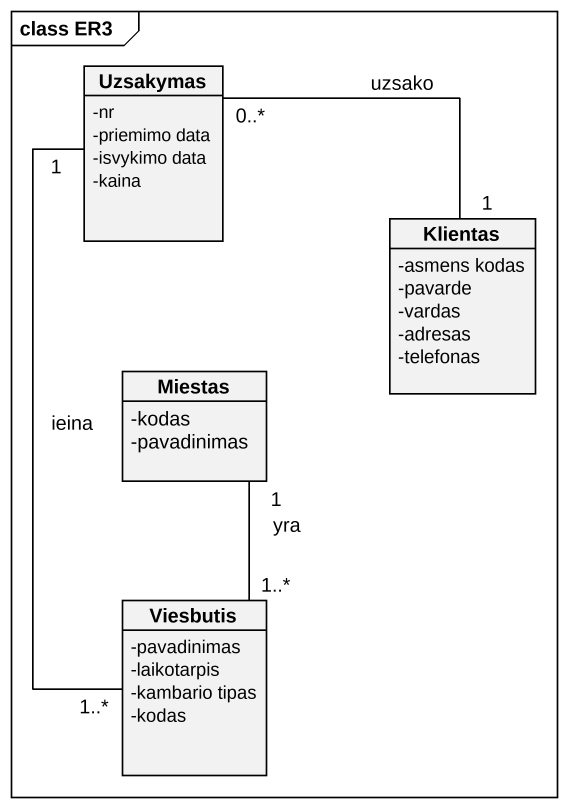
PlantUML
@startuml
mainframe class ER3
hide circle
hide empty members
skinparam classAttributeIconSize 0
class Uzsakymas {
  -nr
  -priemimo data
  -isvykimo data
  -kaina
}
class Klientas {
  -asmens kodas
  -pavarde
  -vardas
  -adresas
  -telefonas
}
class Miestas {
  -kodas
  -pavadinimas
}
class Viesbutis {
  -pavadinimas
  -laikotarpis
  -kambario tipas
  -kodas
}
Klientas "1" -left- "0..*" Uzsakymas : uzsako
Viesbutis "1..*" -up- "1" Uzsakymas : ieina
Viesbutis "1..*" -up- "1" Miestas : yra
@enduml
